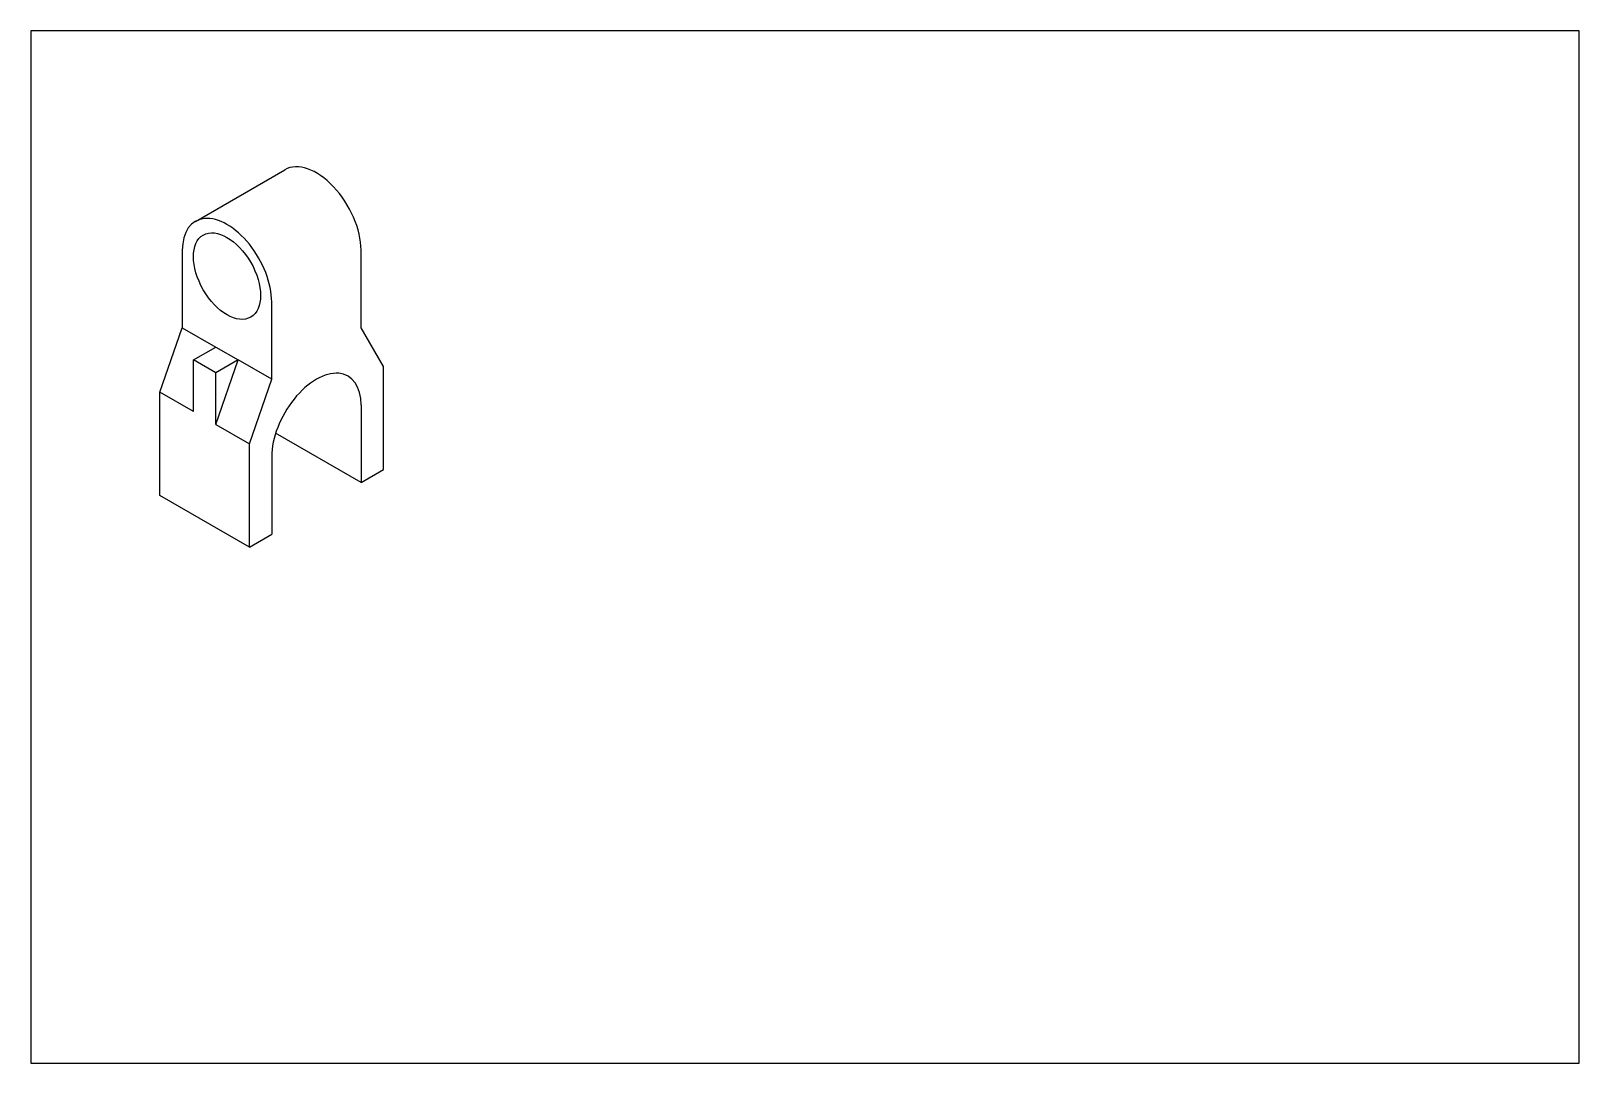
# Model space of a CAD drawing. Header units: millimetres. Extents: x 0 to 600, y 0 to 400.
import ezdxf

# ---------------------------------------------------------------- set-up
doc = ezdxf.new("R2010")
doc.units = ezdxf.units.MM
doc.layers.get('0').update_dxf_attribs({"true_color": 0xe7f0ff})

msp = doc.modelspace()

# ---------------------------------------------------------------- linework, layer by layer
for p, q in [((63.73, 326.21), (98.37, 346.21)), ((58.66, 315), (58.66, 285)), ((127.94, 285), (127.94, 315)), ((93.3, 265), (93.3, 295)), ((50, 260), (58.66, 285)), ((58.66, 285), (71.65, 277.5)), ((136.6, 270), (127.94, 285)), ((62.99, 272.5), (71.65, 277.5)), ((71.65, 277.5), (80.31, 272.5)), ((71.65, 267.5), (62.99, 272.5)), ((62.99, 252.5), (62.99, 272.5)), ((71.65, 247.5), (80.31, 272.5)), ((80.31, 272.5), (71.65, 267.5)), ((93.3, 265), (80.31, 272.5)), ((136.6, 230), (136.6, 270)), ((71.65, 247.5), (71.65, 267.5)), ((84.64, 240), (93.3, 265)), ((50, 220), (50, 260)), ((62.99, 252.5), (50, 260)), ((127.94, 255), (127.94, 225)), ((71.65, 247.5), (84.64, 240)), ((84.64, 200), (84.64, 240)), ((127.94, 225), (94.84, 244.11)), ((93.3, 235), (93.3, 205)), ((127.94, 225), (136.6, 230)), ((84.64, 200), (50, 220)), ((84.64, 200), (93.3, 205))]:
    msp.add_line(p, q)
msp.add_lwpolyline([(0, 0), (600, 0), (600, 400), (0, 400)], close=True)
for centre, major_axis, start_param, end_param in [((110.62, 325), (12.25, -21.21), 0.785398, 3.141593), ((75.98, 305), (12.25, -21.21), 0.785398, 3.926991), ((110.62, 245), (-12.25, -21.21), 2.356194, 5.497787)]:
    msp.add_ellipse(centre, major_axis=major_axis, ratio=0.57735, start_param=start_param, end_param=end_param)
msp.add_ellipse((75.98, 305), major_axis=(9.19, -15.91), ratio=0.57735)

doc.saveas('drawing.dxf')
